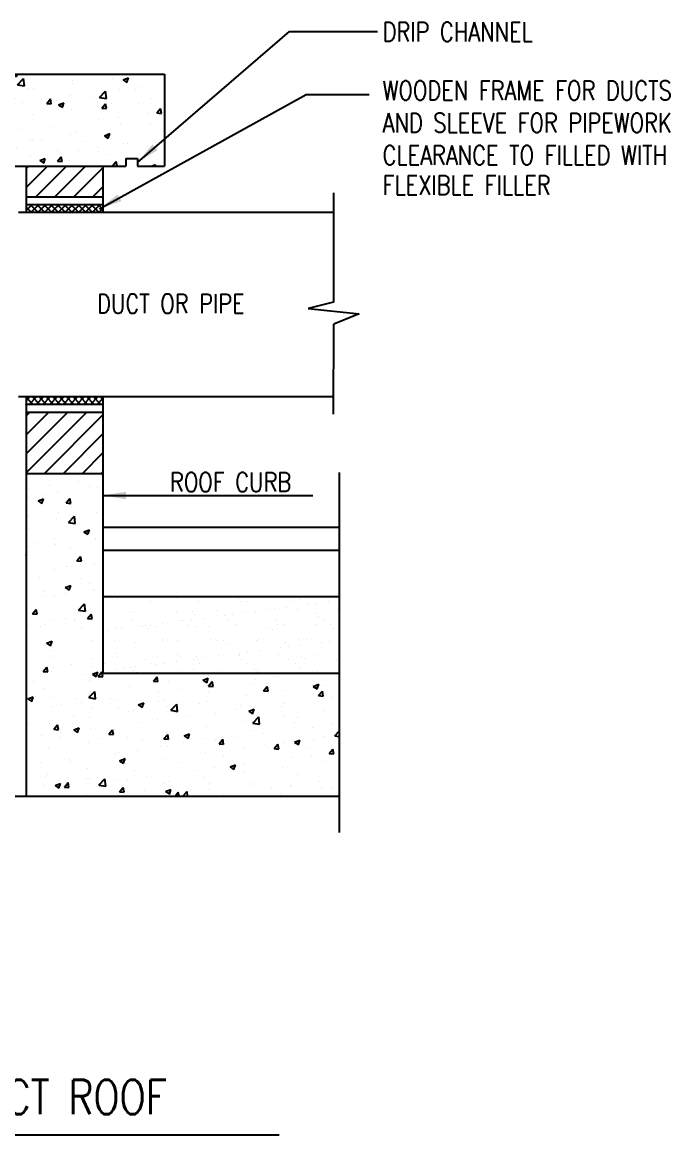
# Model space of a CAD drawing. Header units: millimetres. Extents: x -95178 to 274693, y -2232 to 263302.
# Drawn here: x 194435 to 202863, y 207714 to 222197 of the extents above; entities that cross this region are included whole.
import ezdxf

# ---------------------------------------------------------------- set-up
doc = ezdxf.new("R2010")
doc.units = ezdxf.units.MM
for name, color, linetype in [('A_Arch', 8, 'Continuous'), ('BKG-S030D_Griddim', 7, 'Continuous'), ('M_FD', 110, 'Continuous'), ('M_Supply_Duct', 4, 'Continuous'), ('M_Support_Wooden', 11, 'Continuous'), ('M_Txt', 7, 'Continuous')]:
    doc.layers.add(name, color=color, linetype=linetype)
doc.styles.add('ROMANS', font='romans.shx', dxfattribs={"width": 0.8})
doc.styles.add('SIM1', font='ROMANS.SHX', dxfattribs={"width": 0.8, "height": 250})
doc.styles.add('SIMT', font='ROMANS.SHX', dxfattribs={"oblique": 20, "height": 400})
doc.dimstyles.new('DIM', dxfattribs={"dimscale": 50, "dimtxt": 2.5, "dimasz": 2.5, "dimexe": 1, "dimexo": 1, "dimgap": 0.8, "dimtad": 1, "dimdec": 0, "dimzin": 13, "dimdsep": 46, "dimtxsty": 'ROMANS', "dimblk": 'OBLIQUE', "dimcen": 1, "dimdle": 1, "dimclrd": 20, "dimclre": 20, "dimclrt": 7, "dimadec": 0, "dimazin": 0, "dimtfac": 0.4, "dimtdec": 0, "dimtix": 1, "dimtofl": 0, "dimtmove": 2, "dimatfit": 3, "dimfxl": 1, "dimtolj": 1, "dimtzin": 13, "dimlwd": -1, "dimlwe": -1, "dimarcsym": 0})

# ---------------------------------------------------------------- blocks, each defined once
blk = doc.blocks.new('*X28')
at = {"color": 0}
for p, q in [((189.46, 134.34), (189.46, 134.34)), ((192.38, 133.26), (192.38, 133.26)), ((196.16, 133.76), (196.16, 133.76)), ((199.35, 134.5), (199.38, 134.51)), ((199.35, 134.5), (199.38, 134.47)), ((189.87, 132.93), (189.87, 132.93)), ((191.85, 132.14), (191.85, 132.14)), ((193.49, 132.29), (193.49, 132.29)), ((197.69, 133.14), (197.69, 133.14)), ((198.69, 133.04), (198.69, 133.04)), ((189.69, 131.76), (189.69, 131.76)), ((190.94, 131.27), (191.64, 131.54)), ((190.94, 131.27), (191.44, 130.93)), ((191.44, 130.93), (191.64, 131.54)), ((194.6, 130.99), (195.08, 131.56)), ((194.6, 130.99), (195.2, 130.93)), ((195.03, 131.53), (195.03, 131.53)), ((195.2, 130.93), (195.08, 131.56)), ((189.75, 129.32), (189.75, 129.32)), ((193.37, 128.97), (193.37, 128.97)), ((193.53, 129.81), (193.53, 129.81)), ((194.89, 128.45), (195.67, 129.26)), ((195.78, 128.31), (195.67, 129.26)), ((198.57, 129.72), (198.57, 129.72)), ((189.84, 127.64), (189.84, 127.64)), ((194.89, 128.45), (195.78, 128.31)), ((195.67, 128.64), (195.67, 128.64)), ((196.91, 127.24), (197.61, 127.51)), ((197.41, 126.91), (197.61, 127.51)), ((193.08, 126.42), (193.08, 126.42)), ((196.91, 127.24), (197.41, 126.91)), ((197.22, 126.7), (197.22, 126.7)), ((198.42, 126.19), (198.42, 126.19)), ((198.44, 126.39), (198.44, 126.39)), ((189.85, 125.3), (189.85, 125.3)), ((190.9, 125.87), (190.9, 125.87)), ((193.25, 125.64), (193.25, 125.64)), ((195.19, 125.08), (195.19, 125.08)), ((189.41, 124.04), (189.38, 124.24)), ((189.38, 124.04), (189.41, 124.04)), ((195.99, 123.46), (196.47, 124.04)), ((195.99, 123.46), (196.59, 123.41)), ((196.59, 123.41), (196.47, 124.04)), ((189.43, 121.68), (189.43, 121.68)), ((193.13, 122.31), (193.13, 122.31)), ((194.59, 122.76), (194.59, 122.76)), ((195.26, 122.68), (195.26, 122.68)), ((197.09, 123.09), (197.09, 123.09)), ((198.32, 123.06), (198.32, 123.06)), ((191.09, 121.34), (191.09, 121.34)), ((194.48, 119.99), (195.18, 120.26)), ((194.98, 119.66), (195.18, 120.26)), ((196.43, 121.11), (196.43, 121.11)), ((197.66, 120.48), (197.66, 120.48)), ((191.82, 119.48), (191.82, 119.48)), ((191.96, 118.81), (191.96, 118.81)), ((193.01, 118.98), (193.01, 118.98)), ((194.46, 119.14), (194.46, 119.14)), ((194.48, 119.99), (194.98, 119.66)), ((198.2, 119.73), (198.2, 119.73)), ((198.25, 119.64), (198.25, 119.64)), ((196.21, 117.05), (196.99, 117.86)), ((197.1, 116.91), (196.99, 117.86)), ((190.2, 116.57), (190.68, 117.14)), ((190.2, 116.57), (190.8, 116.52)), ((190.8, 116.52), (190.68, 117.14)), ((194.48, 116), (194.48, 116)), ((195.64, 115.98), (195.64, 115.98)), ((196.21, 117.05), (197.1, 116.91)), ((197.38, 115.94), (197.86, 116.52)), ((197.38, 115.94), (197.97, 115.89)), ((197.97, 115.89), (197.86, 116.52)), ((198.08, 116.4), (198.08, 116.4)), ((189.81, 114.98), (189.81, 114.98)), ((191.25, 114.88), (191.25, 114.88)), ((191.83, 115.2), (191.83, 115.2)), ((192.89, 115.65), (192.89, 115.65)), ((195.62, 115.7), (195.62, 115.7)), ((196.59, 114.66), (196.59, 114.66)), ((192.05, 112.74), (192.75, 113.01)), ((192.54, 112.4), (192.75, 113.01)), ((197.96, 113.07), (197.96, 113.07)), ((192.05, 112.74), (192.54, 112.41)), ((192.76, 112.32), (192.76, 112.32)), ((192.99, 111.75), (192.99, 111.75)), ((199.3, 112.59), (199.3, 112.59)), ((192.49, 110.92), (192.49, 110.92)), ((197.83, 110.69), (197.83, 110.69)), ((189.4, 109.01), (189.4, 109.01)), ((191.59, 109.05), (192.07, 109.62)), ((191.59, 109.05), (192.19, 108.99)), ((192.19, 108.99), (192.07, 109.62)), ((192.64, 108.99), (192.64, 108.99)), ((195.23, 110.01), (195.23, 110.01)), ((196.67, 108.64), (196.67, 108.64)), ((197.84, 109.74), (197.84, 109.74)), ((198.01, 108.71), (198.71, 108.98)), ((198.01, 108.71), (198.51, 108.38)), ((198.51, 108.38), (198.71, 108.98)), ((198.76, 108.42), (199.25, 108.99)), ((199.17, 108.97), (199.17, 108.97)), ((199.36, 108.37), (199.25, 108.99)), ((203.46, 108.82), (203.46, 108.82)), ((190.36, 107.81), (190.36, 107.81)), ((197.63, 107.82), (197.63, 107.82)), ((198.76, 108.42), (199.36, 108.37)), ((205.94, 107.79), (206.42, 108.37)), ((205.94, 107.79), (206.53, 107.74)), ((206.53, 107.74), (206.42, 108.37)), ((207.9, 107.76), (207.9, 107.76)), ((212.39, 107.91), (213.09, 108.18)), ((212.39, 107.91), (212.88, 107.58)), ((212.88, 107.58), (213.09, 108.18)), ((212.94, 107.18), (212.94, 107.18)), ((213.09, 108.51), (213.09, 108.51)), ((213.11, 107.16), (213.59, 107.74)), ((213.71, 107.11), (213.59, 107.74)), ((218.94, 107.32), (218.94, 107.32)), ((219.25, 108.02), (219.25, 108.02)), ((221.76, 108.35), (221.76, 108.35)), ((224.77, 108.32), (224.77, 108.32)), ((226.76, 107.11), (227.46, 107.38)), ((227.25, 106.78), (227.46, 107.38)), ((228.35, 107.27), (228.35, 107.27)), ((189.61, 105.49), (190.31, 105.76)), ((190.11, 105.15), (190.31, 105.76)), ((190.55, 105.81), (190.55, 105.81)), ((191.79, 106.82), (191.79, 106.82)), ((197.54, 105.65), (198.32, 106.46)), ((197.71, 106.41), (197.71, 106.41)), ((198.43, 105.51), (198.32, 106.46)), ((202.85, 107.12), (202.85, 107.12)), ((206.65, 106.36), (206.65, 106.36)), ((209.15, 106.69), (209.15, 106.69)), ((213.11, 107.16), (213.71, 107.11)), ((213.11, 106.32), (213.11, 106.32)), ((218.11, 105.88), (218.11, 105.88)), ((220.28, 106.54), (220.76, 107.11)), ((220.28, 106.54), (220.88, 106.48)), ((220.88, 106.48), (220.76, 107.11)), ((223.16, 106.52), (223.16, 106.52)), ((226.76, 107.11), (227.25, 106.78)), ((227.45, 105.91), (227.94, 106.48)), ((227.45, 105.91), (228.05, 105.86)), ((228.05, 105.86), (227.94, 106.48)), ((229.23, 105.73), (229.23, 105.73)), ((189.61, 105.49), (190.11, 105.15)), ((192.52, 105.66), (192.52, 105.66)), ((192.65, 104.46), (192.65, 104.46)), ((194.04, 104.7), (194.04, 104.7)), ((195.88, 105.58), (195.88, 105.58)), ((196.54, 105.03), (196.54, 105.03)), ((197.54, 105.65), (198.43, 105.51)), ((200.33, 105.53), (200.33, 105.53)), ((201.22, 105.36), (201.22, 105.36)), ((201.45, 104.32), (201.45, 104.32)), ((203.98, 104.69), (204.68, 104.96)), ((203.98, 104.69), (204.48, 104.35)), ((204.48, 104.35), (204.68, 104.96)), ((206.56, 105.13), (206.56, 105.13)), ((207.28, 105.32), (207.28, 105.32)), ((207.78, 104.43), (207.78, 104.43)), ((208.21, 104), (208.99, 104.81)), ((209.1, 103.86), (208.99, 104.81)), ((211.9, 104.91), (211.9, 104.91)), ((212.97, 105.18), (212.97, 105.18)), ((217.24, 104.68), (217.24, 104.68)), ((219.13, 104.4), (219.13, 104.4)), ((222.58, 104.45), (222.58, 104.45)), ((222.91, 104.9), (222.91, 104.9)), ((195.61, 103.32), (195.61, 103.32)), ((197.59, 103.08), (197.59, 103.08)), ((197.99, 104.24), (197.99, 104.24)), ((202.73, 103.79), (202.73, 103.79)), ((203.33, 104.01), (203.33, 104.01)), ((208.21, 104), (209.1, 103.86)), ((208.67, 103.79), (208.67, 103.79)), ((210.31, 103.24), (210.31, 103.24)), ((214.01, 103.56), (214.01, 103.56)), ((216.62, 104.07), (216.62, 104.07)), ((218.36, 103.89), (219.06, 104.16)), ((218.36, 103.89), (218.85, 103.55)), ((218.85, 103.55), (219.06, 104.16)), ((218.88, 102.34), (219.66, 103.15)), ((219.35, 103.34), (219.35, 103.34)), ((219.77, 102.2), (219.66, 103.15)), ((223.04, 103.19), (223.04, 103.19)), ((224.68, 103.11), (224.68, 103.11)), ((227.91, 104.23), (227.91, 104.23)), ((228.23, 103.94), (228.23, 103.94)), ((230.02, 102.89), (230.02, 102.89)), ((189.78, 102.32), (189.78, 102.32)), ((192.4, 102.33), (192.4, 102.33)), ((192.98, 101.53), (193.46, 102.1)), ((192.98, 101.53), (193.58, 101.47)), ((193.58, 101.47), (193.46, 102.1)), ((195.58, 101.46), (196.28, 101.73)), ((195.58, 101.46), (196.08, 101.13)), ((196.08, 101.13), (196.28, 101.73)), ((197.7, 101.58), (197.7, 101.58)), ((200.15, 100.9), (200.63, 101.47)), ((200.75, 100.85), (200.63, 101.47)), ((204.02, 102.41), (204.02, 102.41)), ((206.52, 102.74), (206.52, 102.74)), ((212.85, 101.85), (212.85, 101.85)), ((217.99, 102.55), (217.99, 102.55)), ((218.88, 102.34), (219.77, 102.2)), ((224.36, 102.36), (224.36, 102.36)), ((226.6, 101.79), (226.6, 101.79)), ((229.1, 102.12), (229.1, 102.12)), ((191.41, 100.75), (191.41, 100.75)), ((193.89, 100.5), (193.89, 100.5)), ((193.91, 101.08), (193.91, 101.08)), ((199.23, 100.27), (199.23, 100.27)), ((200.15, 100.9), (200.75, 100.85)), ((202.61, 100.46), (202.61, 100.46)), ((204.57, 100.05), (204.57, 100.05)), ((207.32, 100.27), (207.81, 100.84)), ((207.32, 100.27), (207.92, 100.22)), ((207.66, 101.1), (207.66, 101.1)), ((207.92, 100.22), (207.81, 100.84)), ((209.95, 100.66), (210.65, 100.93)), ((209.95, 100.66), (210.45, 100.33)), ((210.45, 100.33), (210.65, 100.93)), ((212.7, 100.35), (212.7, 100.35)), ((213.99, 100.13), (213.99, 100.13)), ((214.5, 99.64), (214.98, 100.22)), ((215.09, 99.59), (214.98, 100.22)), ((216.49, 100.46), (216.49, 100.46)), ((218.53, 101.35), (218.53, 101.35)), ((220.28, 100.96), (220.28, 100.96)), ((224.32, 99.86), (225.02, 100.13)), ((224.82, 99.53), (225.02, 100.13)), ((226.76, 100.16), (226.76, 100.16)), ((228.11, 100.61), (228.11, 100.61)), ((229.56, 100.69), (230.12, 101.28)), ((229.56, 100.69), (230.12, 100.6)), ((192.28, 99.01), (192.28, 99.01)), ((197.47, 99.76), (197.47, 99.76)), ((203.89, 98.8), (203.89, 98.8)), ((206.86, 99.35), (206.86, 99.35)), ((207.68, 99.3), (207.68, 99.3)), ((209.91, 99.82), (209.91, 99.82)), ((212.73, 98.52), (212.73, 98.52)), ((214.5, 99.64), (215.09, 99.59)), ((215.25, 99.6), (215.25, 99.6)), ((217.86, 99.22), (217.86, 99.22)), ((220.59, 99.37), (220.59, 99.37)), ((220.92, 99.16), (220.92, 99.16)), ((221.67, 99.02), (222.15, 99.59)), ((221.67, 99.02), (222.27, 98.96)), ((222.27, 98.96), (222.15, 99.59)), ((222.91, 99.86), (222.91, 99.86)), ((224.32, 99.86), (224.82, 99.53)), ((225.92, 99.15), (225.92, 99.15)), ((228.84, 98.39), (229.32, 98.96)), ((229.44, 98.34), (229.32, 98.96)), ((191.28, 97.14), (191.28, 97.14)), ((195.07, 97.64), (195.07, 97.64)), ((195.2, 97.35), (195.2, 97.35)), ((201.03, 98.35), (201.03, 98.35)), ((201.39, 98.47), (201.39, 98.47)), ((201.55, 97.44), (202.25, 97.71)), ((201.55, 97.44), (202.05, 97.1)), ((202.05, 97.1), (202.25, 97.71)), ((202.48, 97.13), (202.48, 97.13)), ((207.54, 97.77), (207.54, 97.77)), ((209.26, 97.16), (209.26, 97.16)), ((215.09, 98.16), (215.09, 98.16)), ((223.97, 97.84), (223.97, 97.84)), ((226.47, 98.17), (226.47, 98.17)), ((227.99, 97.29), (227.99, 97.29)), ((228.84, 98.39), (229.44, 98.34)), ((192.16, 95.68), (192.16, 95.68)), ((197.35, 96.43), (197.35, 96.43)), ((203.43, 96.16), (203.43, 96.16)), ((211.36, 96.18), (211.36, 96.18)), ((213.86, 96.51), (213.86, 96.51)), ((215.92, 96.64), (216.62, 96.9)), ((215.92, 96.64), (216.42, 96.3)), ((216.42, 96.3), (216.62, 96.9)), ((217.65, 97.01), (217.65, 97.01)), ((217.74, 95.9), (217.74, 95.9)), ((222.79, 96.54), (222.79, 96.54)), ((224.74, 95.66), (224.74, 95.66)), ((191.77, 94.15), (191.77, 94.15)), ((191.95, 95.39), (191.95, 95.39)), ((193.15, 94.21), (193.85, 94.48)), ((193.15, 94.21), (193.65, 93.88)), ((193.65, 93.88), (193.85, 94.48)), ((194.37, 94), (194.85, 94.58)), ((194.96, 93.95), (194.85, 94.58)), ((197.29, 95.16), (197.29, 95.16)), ((197.6, 95.15), (197.6, 95.15)), ((198.75, 94.52), (198.75, 94.52)), ((198.86, 94.26), (199.64, 95.07)), ((198.86, 94.26), (199.75, 94.12)), ((199.75, 94.12), (199.64, 95.07)), ((201.26, 94.85), (201.26, 94.85)), ((202.62, 94.94), (202.62, 94.94)), ((205.05, 95.35), (205.05, 95.35)), ((207.41, 94.44), (207.41, 94.44)), ((207.96, 94.71), (207.96, 94.71)), ((212.61, 95.19), (212.61, 95.19)), ((213.3, 94.49), (213.3, 94.49)), ((218.64, 94.26), (218.64, 94.26)), ((218.91, 94.66), (218.91, 94.66)), ((223.84, 94.23), (223.84, 94.23)), ((227.63, 94.73), (227.63, 94.73)), ((192.44, 93.69), (192.44, 93.69)), ((194.06, 94.05), (194.06, 94.05)), ((194.37, 94), (194.96, 93.95)), ((197.23, 93.1), (197.23, 93.1)), ((199.39, 93.82), (199.39, 93.82)), ((201.54, 93.38), (202.02, 93.95)), ((201.54, 93.38), (202.14, 93.32)), ((202.14, 93.32), (202.02, 93.95)), ((202.36, 93.8), (202.36, 93.8)), ((204.73, 93.6), (204.73, 93.6)), ((207.52, 93.41), (208.22, 93.68)), ((207.52, 93.41), (208.02, 93.07)), ((208.02, 93.07), (208.22, 93.68)), ((208.78, 92.83), (209.19, 93.32)), ((209.28, 92.83), (209.19, 93.32)), ((209.76, 92.83), (210.32, 93.41)), ((210.07, 93.37), (210.07, 93.37)), ((210.38, 92.83), (210.32, 93.41)), ((213.08, 93.66), (213.08, 93.66)), ((215.02, 93.07), (215.02, 93.07)), ((215.41, 93.14), (215.41, 93.14)), ((220.75, 92.92), (220.75, 92.92)), ((221.34, 93.9), (221.34, 93.9)), ((222.47, 92.83), (222.59, 92.88)), ((222.58, 92.83), (222.59, 92.88)), ((222.67, 93.21), (222.67, 93.21)), ((223.98, 94.04), (223.98, 94.04)), ((227.87, 93.96), (227.87, 93.96)), ((229.31, 93.81), (229.31, 93.81))]:
    blk.add_line(p, q, dxfattribs=at)
blk = doc.blocks.new('*X29')
at = {"color": 0}
for p, q in [((149.02, 186.78), (149.07, 186.83)), ((149.62, 186.72), (149.6, 186.83)), ((187.67, 186.83), (188.13, 186.52)), ((188.13, 186.52), (188.24, 186.83)), ((134.64, 185.88), (134.64, 185.88)), ((136.12, 186.03), (136.82, 186.3)), ((136.12, 186.03), (136.62, 185.7)), ((136.62, 185.7), (136.82, 186.3)), ((139.51, 186.45), (139.51, 186.45)), ((139.98, 185.65), (139.98, 185.65)), ((145.32, 185.43), (145.32, 185.43)), ((149.02, 186.78), (149.62, 186.72)), ((149.54, 185.93), (149.54, 185.93)), ((150.49, 185.23), (151.19, 185.5)), ((150.99, 184.9), (151.19, 185.5)), ((154.74, 186.68), (154.74, 186.68)), ((156.2, 186.15), (156.68, 186.72)), ((156.2, 186.15), (156.8, 186.1)), ((156.33, 186.08), (156.33, 186.08)), ((156.8, 186.1), (156.68, 186.72)), ((158.83, 186.41), (158.83, 186.41)), ((160.83, 185.95), (160.83, 185.95)), ((163.37, 185.52), (163.85, 186.1)), ((163.37, 185.52), (163.97, 185.47)), ((163.97, 185.47), (163.85, 186.1)), ((170, 185.45), (170, 185.45)), ((170.54, 184.89), (171.02, 185.47)), ((171.14, 184.84), (171.02, 185.47)), ((175.13, 186.15), (175.13, 186.15)), ((178.91, 185.45), (178.91, 185.45)), ((180.18, 186.79), (180.18, 186.79)), ((181.41, 185.78), (181.41, 185.78)), ((185.2, 186.28), (185.2, 186.28)), ((188.26, 185.43), (189.04, 186.24)), ((188.26, 185.43), (189.15, 185.29)), ((189.15, 185.29), (189.04, 186.24)), ((195.41, 185.99), (195.41, 185.99)), ((195.44, 185.56), (195.44, 185.56)), ((200.63, 186.31), (200.63, 186.31)), ((202.01, 186.06), (202.71, 186.33)), ((202.01, 186.06), (202.5, 185.72)), ((202.5, 185.72), (202.71, 186.33)), ((139.36, 184.59), (139.36, 184.59)), ((143.72, 184.42), (143.72, 184.42)), ((144.49, 185.29), (144.49, 185.29)), ((146.22, 184.75), (146.22, 184.75)), ((149.17, 183.95), (149.17, 183.95)), ((150.01, 185.25), (150.01, 185.25)), ((150.49, 185.23), (150.99, 184.9)), ((150.65, 185.2), (150.65, 185.2)), ((155, 184.95), (155, 184.95)), ((155.99, 184.98), (155.99, 184.98)), ((159.75, 184.06), (159.75, 184.06)), ((161.33, 184.75), (161.33, 184.75)), ((164.8, 184.7), (164.8, 184.7)), ((164.86, 184.43), (165.56, 184.7)), ((164.86, 184.43), (165.36, 184.1)), ((165.36, 184.1), (165.56, 184.7)), ((166.67, 184.52), (166.67, 184.52)), ((168.81, 184.12), (168.81, 184.12)), ((170.54, 184.89), (171.14, 184.84)), ((172.01, 184.3), (172.01, 184.3)), ((172.59, 184.62), (172.59, 184.62)), ((177.35, 184.07), (177.35, 184.07)), ((177.72, 184.27), (178.2, 184.84)), ((177.72, 184.27), (178.31, 184.21)), ((178.31, 184.21), (178.2, 184.84)), ((183.74, 183.99), (183.74, 183.99)), ((184.89, 183.64), (185.37, 184.21)), ((185.25, 184.21), (185.25, 184.21)), ((185.49, 183.59), (185.37, 184.21)), ((189.58, 184.99), (189.58, 184.99)), ((190.39, 184.92), (190.39, 184.92)), ((195.18, 184), (195.18, 184)), ((198.93, 183.77), (199.71, 184.58)), ((199.82, 183.63), (199.71, 184.58)), ((201.49, 184.83), (201.49, 184.83)), ((203.64, 184.8), (203.64, 184.8)), ((203.99, 185.16), (203.99, 185.16)), ((136.22, 182.31), (137, 183.12)), ((137.11, 182.17), (137, 183.12)), ((137.41, 183.59), (137.41, 183.59)), ((143.33, 182.95), (143.33, 182.95)), ((149.42, 182.6), (149.42, 182.6)), ((154.62, 183.35), (154.62, 183.35)), ((159.99, 182.96), (159.99, 182.96)), ((166.3, 183.79), (166.3, 183.79)), ((175.01, 182.82), (175.01, 182.82)), ((177.91, 182.99), (177.91, 182.99)), ((179.23, 183.63), (179.93, 183.9)), ((179.23, 183.63), (179.73, 183.3)), ((179.73, 183.3), (179.93, 183.9)), ((180.06, 183.46), (180.06, 183.46)), ((182.68, 183.85), (182.68, 183.85)), ((184.89, 183.64), (185.49, 183.59)), ((188.02, 183.62), (188.02, 183.62)), ((188.88, 183.17), (188.88, 183.17)), ((191.39, 183.5), (191.39, 183.5)), ((191.97, 182.79), (191.97, 182.79)), ((192.06, 183.01), (192.54, 183.59)), ((192.06, 183.01), (192.66, 182.96)), ((192.66, 182.96), (192.54, 183.59)), ((193.36, 183.4), (193.36, 183.4)), ((193.6, 182.83), (194.3, 183.1)), ((193.6, 182.83), (194.1, 182.5)), ((194.1, 182.5), (194.3, 183.1)), ((197.8, 183.79), (197.8, 183.79)), ((198.7, 183.17), (198.7, 183.17)), ((198.93, 183.77), (199.82, 183.63)), ((199.23, 182.38), (199.72, 182.96)), ((199.83, 182.33), (199.72, 182.96)), ((200.51, 182.98), (200.51, 182.98)), ((204.04, 182.95), (204.04, 182.95)), ((205.65, 183.68), (205.65, 183.68)), ((136.07, 180.51), (136.55, 181.08)), ((136.22, 182.31), (137.11, 182.17)), ((136.66, 180.46), (136.55, 181.08)), ((137.5, 181.95), (137.5, 181.95)), ((139.24, 181.26), (139.24, 181.26)), ((142.09, 182.01), (142.79, 182.28)), ((142.09, 182.01), (142.58, 181.67)), ((142.59, 181.67), (142.79, 182.28)), ((144.37, 181.96), (144.37, 181.96)), ((146.89, 180.65), (147.67, 181.46)), ((147.38, 181.3), (147.38, 181.3)), ((147.78, 180.51), (147.67, 181.46)), ((153.7, 182.13), (153.7, 182.13)), ((156.2, 182.46), (156.2, 182.46)), ((156.46, 181.21), (157.16, 181.48)), ((156.46, 181.21), (156.96, 180.87)), ((156.96, 180.87), (157.16, 181.48)), ((164.68, 181.37), (164.68, 181.37)), ((169.87, 182.12), (169.87, 182.12)), ((172.08, 181.99), (172.08, 181.99)), ((176.28, 181.51), (176.28, 181.51)), ((178.78, 181.84), (178.78, 181.84)), ((182.57, 182.34), (182.57, 182.34)), ((186.14, 181.79), (186.14, 181.79)), ((190.27, 181.59), (190.27, 181.59)), ((195.32, 182.23), (195.32, 182.23)), ((199.23, 182.38), (199.83, 182.33)), ((201.36, 181.21), (201.36, 181.21)), ((205.15, 181.71), (205.15, 181.71)), ((206.41, 181.76), (206.89, 182.33)), ((206.41, 181.76), (207, 181.7)), ((207, 181.7), (206.89, 182.33)), ((134.77, 179.64), (134.77, 179.64)), ((136.07, 180.51), (136.66, 180.46)), ((138.03, 180.54), (138.03, 180.54)), ((141.09, 180.47), (141.09, 180.47)), ((143.24, 179.88), (143.72, 180.46)), ((143.24, 179.88), (143.84, 179.83)), ((143.37, 180.32), (143.37, 180.32)), ((143.59, 180.8), (143.59, 180.8)), ((143.84, 179.83), (143.72, 180.46)), ((146.89, 180.65), (147.78, 180.51)), ((148.71, 180.09), (148.71, 180.09)), ((150.41, 179.25), (150.89, 179.83)), ((151.01, 179.2), (150.89, 179.83)), ((154.05, 179.87), (154.05, 179.87)), ((154.5, 180.03), (154.5, 180.03)), ((157.57, 179), (158.35, 179.81)), ((158.46, 178.86), (158.35, 179.81)), ((159.38, 179.64), (159.38, 179.64)), ((159.63, 180.73), (159.63, 180.73)), ((160.42, 179.98), (160.42, 179.98)), ((163.67, 179.85), (163.67, 179.85)), ((166.18, 180.18), (166.18, 180.18)), ((166.25, 180.99), (166.25, 180.99)), ((169.96, 180.68), (169.96, 180.68)), ((170.83, 180.41), (171.53, 180.68)), ((170.83, 180.41), (171.33, 180.07)), ((171.33, 180.07), (171.53, 180.68)), ((174.48, 179.79), (174.48, 179.79)), ((179.94, 180.13), (179.94, 180.13)), ((180.31, 180.79), (180.31, 180.79)), ((185.13, 180.88), (185.13, 180.88)), ((185.2, 179.61), (185.9, 179.87)), ((185.2, 179.61), (185.7, 179.27)), ((185.7, 179.27), (185.9, 179.87)), ((192.54, 180.05), (192.54, 180.05)), ((198.86, 180.88), (198.86, 180.88)), ((200.39, 179.65), (200.39, 179.65)), ((201.62, 180.3), (201.62, 180.3)), ((205.52, 180.35), (205.52, 180.35)), ((134.38, 179.05), (134.39, 179.05)), ((134.38, 179.02), (134.39, 179.05)), ((134.8, 179.42), (134.8, 179.42)), ((140.14, 179.2), (140.14, 179.2)), ((144.25, 178.64), (144.25, 178.64)), ((145.48, 178.97), (145.48, 178.97)), ((148.06, 177.98), (148.76, 178.25)), ((148.55, 177.65), (148.76, 178.25)), ((149.3, 179.28), (149.3, 179.28)), ((150.41, 179.25), (151.01, 179.2)), ((150.82, 178.75), (150.82, 178.75)), ((151.07, 178.19), (151.07, 178.19)), ((153.57, 178.52), (153.57, 178.52)), ((154.58, 178.98), (154.58, 178.98)), ((156.15, 178.52), (156.15, 178.52)), ((157.36, 179.02), (157.36, 179.02)), ((157.57, 179), (158.46, 178.86)), ((157.58, 178.63), (158.07, 179.2)), ((157.58, 178.63), (158.18, 178.57)), ((158.18, 178.57), (158.07, 179.2)), ((161.49, 178.3), (161.49, 178.3)), ((164.72, 179.41), (164.72, 179.41)), ((164.76, 178), (165.24, 178.57)), ((165.36, 177.95), (165.24, 178.57)), ((168.24, 177.34), (169.02, 178.15)), ((168.64, 178.79), (168.64, 178.79)), ((169.13, 177.2), (169.02, 178.15)), ((169.75, 178.79), (169.75, 178.79)), ((170.06, 179.19), (170.06, 179.19)), ((174.89, 179.49), (174.89, 179.49)), ((175.4, 178.96), (175.4, 178.96)), ((179.94, 178.39), (179.94, 178.39)), ((180.74, 178.74), (180.74, 178.74)), ((186.07, 178.51), (186.07, 178.51)), ((186.25, 179.23), (186.25, 179.23)), ((188.76, 179.55), (188.76, 179.55)), ((189.96, 178.29), (189.96, 178.29)), ((190.15, 178.26), (190.15, 178.26)), ((191.41, 178.29), (191.41, 178.29)), ((195.2, 178.9), (195.2, 178.9)), ((195.79, 179.29), (195.79, 179.29)), ((199.57, 178.8), (200.27, 179.07)), ((199.57, 178.8), (200.07, 178.47)), ((200.07, 178.47), (200.27, 179.07)), ((139.12, 177.93), (139.12, 177.93)), ((140.96, 176.86), (140.96, 176.86)), ((142.92, 176.98), (142.92, 176.98)), ((144.75, 177.36), (144.75, 177.36)), ((148.06, 177.98), (148.55, 177.65)), ((148.75, 177.98), (148.75, 177.98)), ((154.37, 176.7), (154.37, 176.7)), ((156.98, 176.79), (156.98, 176.79)), ((159.51, 177.4), (159.51, 177.4)), ((162.43, 177.18), (163.13, 177.45)), ((162.43, 177.18), (162.93, 176.85)), ((162.81, 177.79), (162.81, 177.79)), ((162.93, 176.85), (163.13, 177.45)), ((164.56, 178.04), (164.56, 178.04)), ((164.76, 178), (165.36, 177.95)), ((166.83, 178.07), (166.83, 178.07)), ((167.33, 176.73), (167.33, 176.73)), ((168.24, 177.34), (169.13, 177.2)), ((171.93, 177.37), (172.41, 177.95)), ((171.93, 177.37), (172.53, 177.32)), ((172.17, 177.85), (172.17, 177.85)), ((172.53, 177.32), (172.41, 177.95)), ((173.65, 177.57), (173.65, 177.57)), ((176.15, 177.9), (176.15, 177.9)), ((177.51, 177.62), (177.51, 177.62)), ((179.1, 176.74), (179.58, 177.32)), ((179.1, 176.74), (179.7, 176.69)), ((179.7, 176.69), (179.58, 177.32)), ((179.82, 176.81), (179.82, 176.81)), ((182.84, 177.39), (182.84, 177.39)), ((184.13, 177.29), (184.13, 177.29)), ((185.01, 177.56), (185.01, 177.56)), ((188.18, 177.17), (188.18, 177.17)), ((193.52, 176.94), (193.52, 176.94)), ((196.23, 176.94), (196.23, 176.94)), ((196.75, 178.06), (196.75, 178.06)), ((198.73, 177.27), (198.73, 177.27)), ((198.86, 176.72), (198.86, 176.72)), ((202.09, 177.84), (202.09, 177.84)), ((202.52, 177.77), (202.52, 177.77)), ((205.4, 177.02), (205.4, 177.02)), ((136.04, 175.46), (136.04, 175.46)), ((137.09, 175.98), (137.09, 175.98)), ((138.46, 176.53), (138.46, 176.53)), ((144.13, 175.31), (144.13, 175.31)), ((149.18, 175.95), (149.18, 175.95)), ((151.15, 175.79), (151.15, 175.79)), ((161.04, 175.91), (161.04, 175.91)), ((163.54, 176.24), (163.54, 176.24)), ((169.63, 175.46), (169.63, 175.46)), ((172.46, 175.29), (172.46, 175.29)), ((174.77, 176.17), (174.77, 176.17)), ((176.8, 176.38), (177.5, 176.65)), ((176.8, 176.38), (177.3, 176.04)), ((177.3, 176.04), (177.5, 176.65)), ((178.29, 176.29), (178.29, 176.29)), ((178.91, 175.69), (179.69, 176.5)), ((178.91, 175.69), (179.8, 175.55)), ((179.8, 175.55), (179.69, 176.5)), ((183.62, 175.28), (183.62, 175.28)), ((186.13, 175.61), (186.13, 175.61)), ((186.28, 176.12), (186.76, 176.69)), ((186.28, 176.12), (186.87, 176.06)), ((186.87, 176.06), (186.76, 176.69)), ((189.91, 176.11), (189.91, 176.11)), ((191.17, 175.58), (191.87, 175.85)), ((191.17, 175.58), (191.67, 175.24)), ((191.67, 175.24), (191.87, 175.85)), ((193.45, 175.49), (193.93, 176.06)), ((193.45, 175.49), (194.05, 175.44)), ((194.05, 175.44), (193.93, 176.06)), ((195.07, 175.57), (195.07, 175.57)), ((200.27, 176.32), (200.27, 176.32)), ((200.62, 174.86), (201.1, 175.44)), ((201.21, 174.83), (201.1, 175.44)), ((204.2, 176.49), (204.2, 176.49)), ((207.04, 175.33), (207.04, 175.33)), ((139.85, 174.83), (140.35, 175.03)), ((140.29, 174.83), (140.35, 175.03)), ((141.38, 175.23), (141.38, 175.23)), ((146.72, 175.01), (146.72, 175.01)), ((154.73, 175.07), (154.73, 175.07)), ((190.02, 174.93), (190.02, 174.93)), ((190.35, 174.83), (190.36, 174.84)), ((190.36, 174.83), (190.36, 174.84)), ((200.62, 174.86), (200.97, 174.83)), ((205.68, 174.83), (206.24, 175.05)), ((206.17, 174.83), (206.24, 175.05))]:
    blk.add_line(p, q, dxfattribs=at)
blk = doc.blocks.new('*X31')
at = {"color": 0}
for p, q in [((200.86, 118.8), (200.86, 118.8)), ((201.01, 118.69), (201.01, 118.69)), ((201.23, 118.46), (201.23, 118.46)), ((205.56, 118.17), (205.56, 118.17)), ((206.25, 118.76), (206.25, 118.76)), ((208.98, 118.62), (208.98, 118.62)), ((211.36, 118.73), (211.36, 118.73)), ((211.78, 118.18), (211.78, 118.18)), ((216.99, 118.55), (216.99, 118.55)), ((217.36, 118.22), (217.36, 118.22)), ((218.01, 118.19), (218.01, 118.19)), ((223.3, 117.43), (223.3, 117.43)), ((224.24, 118.2), (224.24, 118.2)), ((225.11, 118.38), (225.11, 118.38)), ((226.02, 117.79), (226.02, 117.79)), ((227.06, 117.92), (227.06, 117.92)), ((228.69, 118.14), (228.69, 118.14)), ((202.97, 116.87), (202.97, 116.87)), ((203.55, 116.69), (203.55, 116.69)), ((208.95, 116.88), (208.95, 116.88)), ((210.98, 116.8), (210.98, 116.8)), ((211.34, 116.46), (211.34, 116.46)), ((212.54, 116.01), (212.54, 116.01)), ((214.19, 116.95), (214.19, 116.95)), ((215.25, 116.37), (215.25, 116.37)), ((216.3, 116.51), (216.3, 116.51)), ((217.92, 116.72), (217.92, 116.72)), ((219.1, 116.62), (219.1, 116.62)), ((219.3, 116.92), (219.3, 116.92)), ((220.64, 117.08), (220.64, 117.08)), ((221.68, 117.22), (221.68, 117.22)), ((224.7, 117.12), (224.7, 117.12)), ((227.1, 116.55), (227.1, 116.55)), ((227.47, 116.22), (227.47, 116.22)), ((229.94, 117.18), (229.94, 117.18)), ((201.14, 114.83), (201.14, 114.83)), ((201.77, 114.59), (201.77, 114.59)), ((203.29, 115.63), (203.29, 115.63)), ((204.14, 115.09), (204.14, 115.09)), ((204.49, 114.95), (204.49, 114.95)), ((204.96, 115.04), (204.96, 115.04)), ((205.33, 114.71), (205.33, 114.71)), ((205.53, 115.09), (205.53, 115.09)), ((206.37, 114.9), (206.37, 114.9)), ((207.15, 115.3), (207.15, 115.3)), ((209.52, 115.64), (209.52, 115.64)), ((209.87, 115.66), (209.87, 115.66)), ((210.36, 115.1), (210.36, 115.1)), ((210.91, 115.8), (210.91, 115.8)), ((211.49, 114.88), (211.49, 114.88)), ((213.08, 114.87), (213.08, 114.87)), ((215.75, 115.65), (215.75, 115.65)), ((216.59, 115.12), (216.59, 115.12)), ((216.89, 115.07), (216.89, 115.07)), ((221.09, 114.8), (221.09, 114.8)), ((221.46, 114.46), (221.46, 114.46)), ((221.98, 115.66), (221.98, 115.66)), ((222.13, 115.14), (222.13, 115.14)), ((222.82, 115.13), (222.82, 115.13)), ((227.24, 115.11), (227.24, 115.11)), ((228.21, 115.68), (228.21, 115.68)), ((229.05, 115.14), (229.05, 115.14)), ((229.21, 114.62), (229.21, 114.62)), ((200.14, 114.38), (200.14, 114.38)), ((200.94, 113.15), (200.94, 113.15)), ((207.07, 113.11), (207.07, 113.11)), ((207.17, 113.16), (207.17, 113.16)), ((209.08, 113.03), (209.08, 113.03)), ((213.4, 113.17), (213.4, 113.17)), ((214.31, 113.09), (214.31, 113.09)), ((215.07, 113.04), (215.07, 113.04)), ((219.43, 113.07), (219.43, 113.07)), ((219.63, 113.18), (219.63, 113.18)), ((224.83, 113.26), (224.83, 113.26)), ((225.86, 113.19), (225.86, 113.19)), ((228.91, 112.99), (228.91, 112.99)), ((230.07, 113.33), (230.07, 113.33)), ((203.68, 112.83), (203.68, 112.83)), ((215.44, 112.71), (215.44, 112.71)), ((218.14, 111.57), (218.14, 111.57)), ((219.77, 111.79), (219.77, 111.79)), ((222.48, 112.14), (222.48, 112.14)), ((223.2, 112.87), (223.2, 112.87)), ((223.52, 112.28), (223.52, 112.28)), ((225.15, 112.49), (225.15, 112.49)), ((227.87, 112.85), (227.87, 112.85)), ((199.52, 110.07), (199.52, 110.07)), ((201.06, 111.36), (201.06, 111.36)), ((201.26, 110.98), (201.26, 110.98)), ((204.91, 110.62), (204.91, 110.62)), ((205.75, 110.08), (205.75, 110.08)), ((206.5, 111.05), (206.5, 111.05)), ((207.37, 110.15), (207.37, 110.15)), ((209, 110.37), (209, 110.37)), ((209.06, 111.29), (209.06, 111.29)), ((209.43, 110.95), (209.43, 110.95)), ((211.14, 110.63), (211.14, 110.63)), ((211.61, 111.02), (211.61, 111.02)), ((211.71, 110.73), (211.71, 110.73)), ((211.98, 110.1), (211.98, 110.1)), ((212.76, 110.86), (212.76, 110.86)), ((214.38, 111.08), (214.38, 111.08)), ((217.02, 111.22), (217.02, 111.22)), ((217.1, 111.43), (217.1, 111.43)), ((217.18, 111.11), (217.18, 111.11)), ((217.36, 110.64), (217.36, 110.64)), ((218.21, 110.11), (218.21, 110.11)), ((222.25, 111.28), (222.25, 111.28)), ((223.59, 110.66), (223.59, 110.66)), ((224.44, 110.12), (224.44, 110.12)), ((225.19, 111.04), (225.19, 111.04)), ((225.55, 110.7), (225.55, 110.7)), ((227.37, 111.26), (227.37, 111.26)), ((229.82, 110.67), (229.82, 110.67)), ((200.95, 109.31), (200.95, 109.31)), ((201.99, 109.45), (201.99, 109.45)), ((203.05, 109.53), (203.05, 109.53)), ((203.42, 109.19), (203.42, 109.19)), ((203.61, 109.66), (203.61, 109.66)), ((203.8, 108.98), (203.8, 108.98)), ((206.33, 110.02), (206.33, 110.02)), ((209.2, 109.17), (209.2, 109.17)), ((211.17, 109.36), (211.17, 109.36)), ((214.44, 109.24), (214.44, 109.24)), ((219.17, 109.29), (219.17, 109.29)), ((219.54, 108.95), (219.54, 108.95)), ((219.55, 109.22), (219.55, 109.22)), ((224.96, 109.41), (224.96, 109.41)), ((227.29, 109.11), (227.29, 109.11))]:
    blk.add_line(p, q, dxfattribs=at)
blk = doc.blocks.new('*X33')
at = {"color": 0}
for p, q in [((189.38, 172.05), (192.16, 174.83)), ((189.38, 174.53), (189.68, 174.83)), ((190.63, 170.83), (194.63, 174.83)), ((193.11, 170.83), (197.11, 174.83)), ((195.58, 170.83), (199.38, 174.63)), ((198.06, 170.83), (199.38, 172.15)), ((189.38, 142.35), (189.85, 142.83)), ((189.38, 139.88), (192.33, 142.83)), ((189.38, 137.4), (194.8, 142.83)), ((189.38, 134.93), (197.28, 142.83)), ((191.75, 134.83), (199.38, 142.45)), ((194.23, 134.83), (199.38, 139.98)), ((196.7, 134.83), (199.38, 137.5)), ((199.18, 134.83), (199.38, 135.03))]:
    blk.add_line(p, q, dxfattribs=at)
blk = doc.blocks.new('*X34')
at = {"color": 0}
for p, q in [((189.38, 169.05), (190.16, 169.83)), ((190.03, 168.83), (189.38, 169.48)), ((190.91, 168.83), (189.91, 169.83)), ((190.04, 168.83), (191.04, 169.83)), ((191.79, 168.83), (190.79, 169.83)), ((190.93, 168.83), (191.93, 169.83)), ((192.68, 168.83), (191.68, 169.83)), ((191.81, 168.83), (192.81, 169.83)), ((193.56, 168.83), (192.56, 169.83)), ((192.7, 168.83), (193.7, 169.83)), ((194.44, 168.83), (193.44, 169.83)), ((193.58, 168.83), (194.58, 169.83)), ((195.33, 168.83), (194.33, 169.83)), ((194.46, 168.83), (195.46, 169.83)), ((196.21, 168.83), (195.21, 169.83)), ((195.35, 168.83), (196.35, 169.83)), ((197.1, 168.83), (196.1, 169.83)), ((196.23, 168.83), (197.23, 169.83)), ((197.98, 168.83), (196.98, 169.83)), ((197.12, 168.83), (198.12, 169.83)), ((198.86, 168.83), (197.86, 169.83)), ((198, 168.83), (199, 169.83)), ((199.38, 169.2), (198.75, 169.83)), ((198.88, 168.83), (199.38, 169.32))]:
    blk.add_line(p, q, dxfattribs=at)
blk = doc.blocks.new('*X35')
at = {"color": 0}
for p, q in [((189.38, 144.3), (189.91, 144.83)), ((189.79, 143.83), (190.79, 144.83)), ((191.16, 143.83), (190.16, 144.83)), ((190.68, 143.83), (191.68, 144.83)), ((192.04, 143.83), (191.04, 144.83)), ((191.56, 143.83), (192.56, 144.83)), ((192.93, 143.83), (191.93, 144.83)), ((192.45, 143.83), (193.45, 144.83)), ((193.81, 143.83), (192.81, 144.83)), ((193.33, 143.83), (194.33, 144.83)), ((194.7, 143.83), (193.7, 144.83)), ((194.21, 143.83), (195.21, 144.83)), ((195.58, 143.83), (194.58, 144.83)), ((195.1, 143.83), (196.1, 144.83)), ((196.46, 143.83), (195.46, 144.83)), ((195.98, 143.83), (196.98, 144.83)), ((197.35, 143.83), (196.35, 144.83)), ((196.86, 143.83), (197.86, 144.83)), ((198.23, 143.83), (197.23, 144.83)), ((197.75, 143.83), (198.75, 144.83)), ((199.12, 143.83), (198.12, 144.83)), ((199.38, 144.45), (199, 144.83)), ((190.28, 143.83), (189.38, 144.73)), ((189.39, 143.83), (189.38, 143.85)), ((198.63, 143.83), (199.38, 144.58))]:
    blk.add_line(p, q, dxfattribs=at)
blk = doc.blocks.new('_Oblique')
at = {"layer": 'BKG-S030D_Griddim', "color": 0, "lineweight": -2}
blk.add_line((-0.5, -0.5), (0.5, 0.5), dxfattribs=at)
blk = doc.blocks.new('DUCT PENETRATION THRU ROOF')
at = {"layer": 'A_Arch'}
for p, q in [((-3405.2, 9400), (3894.8, 9400)), ((3894.8, 9400), (3894.8, 8200)), ((3394.8, 8300), (3394.8, 8200)), ((3394.8, 8300), (3544.8, 8300)), ((3544.8, 8300), (3544.8, 8200)), ((-2905.2, 8200), (3394.8, 8200)), ((2094.8, 8200), (2094.8, 7600)), ((3094.8, 8200), (3094.8, 7600)), ((3544.8, 8200), (3894.8, 8200)), ((2094.8, 7800), (3094.8, 7800)), ((2094.8, 5200), (2094.8, 0)), ((3094.8, 5200), (3094.8, 1600)), ((2094.8, 5000), (3094.8, 5000)), ((6169.2, 4214.5), (6169.2, -472.4)), ((2094.8, 4200), (3094.8, 4200)), ((3094.8, 3500), (6169.2, 3500)), ((3094.8, 3200), (6169.2, 3200)), ((3094.8, 2600), (6169.2, 2600)), ((3094.8, 1600), (6169.2, 1600)), ((-6169.2, 0), (6169.2, 0))]:
    blk.add_line(p, q, dxfattribs=at)
at = {"layer": 'M_Supply_Duct', "color": 8}
for p, q in [((6094.8, 7851.4), (6094.8, 6429.4)), ((6094.8, 6429.4), (5767.2, 6347.6)), ((5767.2, 6347.6), (6431, 6276.5)), ((6431, 6276.5), (6099.5, 6145.2)), ((6093.9, 4971.1), (6099.5, 6145.2))]:
    blk.add_line(p, q, dxfattribs=at)
at = {"layer": 'M_Supply_Duct'}
for p, q in [((1994.8, 7600), (6094.8, 7600)), ((1994.8, 5200), (6094.8, 5200))]:
    blk.add_line(p, q, dxfattribs=at)
at = {"layer": 'M_Support_Wooden'}
for p, q in [((2094.8, 7700), (3094.8, 7700)), ((2094.8, 5100), (3094.8, 5100))]:
    blk.add_line(p, q, dxfattribs=at)
at = {"layer": 'M_Txt'}
blk.add_line((-4481, -4409), (5390.2, -4409), dxfattribs=at)
at = {"layer": 'A_Arch', "xscale": 100, "yscale": 100, "zscale": 100}
for name in ['*X29', '*X28', '*X31']:
    blk.add_blockref(name, (-16842.8, -9283.2), dxfattribs=at)
at = {"layer": 'A_Arch', "color": 1, "xscale": 100, "yscale": 100, "zscale": 100}
blk.add_blockref('*X33', (-16842.8, -9283.2), dxfattribs=at)
at = {"layer": 'M_Support_Wooden', "xscale": 100, "yscale": 100, "zscale": 100}
for name in ['*X34', '*X35']:
    blk.add_blockref(name, (-16842.8, -9283.2), dxfattribs=at)
at = {"layer": 'M_Txt', "width": 0.8}
for s, height, style, p in [('DRIP CHANNEL', 250, 'SIM1', (6735.4, 9824)), ('WOODEN FRAME FOR DUCTS', 250, 'SIM1', (6735.4, 9061.6)), ('AND SLEEVE FOR PIPEWORK', 250, 'SIM1', (6735.4, 8639.9)), ('CLEARANCE TO FILLED WITH', 250, 'SIM1', (6735.4, 8218.2)), ('FLEXIBLE FILLER', 250, 'SIM1', (6735.4, 7829)), ('DUCT OR PIPE', 250, 'SIM1', (3018.6, 6285.3)), ('ROOF CURB', 250, 'SIM1', (3967.8, 3963.3)), ('TYPICAL PIPEWORK & DUCT ROOF', 450, 'SIMT', (-4233.6, -4142.4))]:
    blk.add_text(s, height=height, dxfattribs=dict(at, style=style)).set_placement(p)
at = {"layer": 'M_Txt'}
for points in [[(3544.8, 8250), (5522.8, 9951.7), (6667.5, 9951.7)], [(3048.3, 7643.2), (5740.4, 9134.5), (6559.9, 9134.5)], [(3094.8, 3913.1), (5827.3, 3913.1)]]:
    blk.add_leader(points, dimstyle='DIM', override={"dimscale": 100, "dimasz": 3, "dimtad": 0, "dimclrd": 14}, dxfattribs=at)

msp = doc.modelspace()

# ---------------------------------------------------------------- block references
at = {"layer": 'M_FD'}
msp.add_blockref('DUCT PENETRATION THRU ROOF', (192390.111, 212123.132), dxfattribs=at)

doc.saveas('drawing.dxf')
